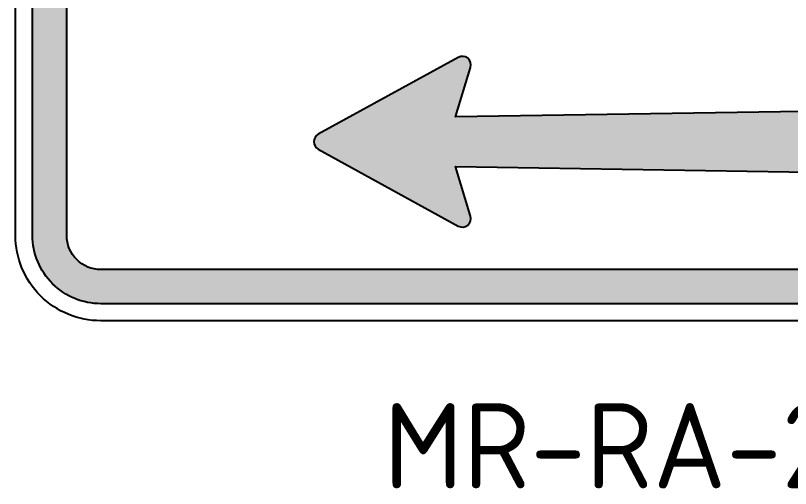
# Model space of a CAD drawing. Extents: x 163 to 313, y 104 to 223.
# Drawn here: x 163.3 to 254.1, y 103.6 to 159.1 of the extents above; entities that cross this region are included whole.
import ezdxf

# ---------------------------------------------------------------- set-up
doc = ezdxf.new("R2010")
doc.units = 0
doc.layers.add('L25', color=1, linetype='CONTINUOUS')
doc.layers.add('L35', color=3, linetype='CONTINUOUS')
doc.styles.add('ISO', font='iso3098b.shx')

msp = doc.modelspace()

# ---------------------------------------------------------------- hatches: boundary and pattern name
at = {"layer": 'L25'}
h = msp.add_hatch(color=256, dxfattribs=at)
edge = h.paths.add_edge_path(flags=16)
edge.add_line((169.276, 133.283), (169.276, 213.283))
edge.add_arc((173.276, 213.283), 4, 90, 180, ccw=False)
edge.add_line((173.276, 217.283), (303.276, 217.283))
edge.add_arc((303.276, 213.283), 4, 0, 90, ccw=False)
edge.add_line((307.276, 213.283), (307.276, 133.283))
edge.add_arc((303.276, 133.283), 4, -90, 0, ccw=False)
edge.add_line((303.276, 129.283), (173.276, 129.283))
edge.add_arc((173.276, 133.283), 4, 180, 270, ccw=False)
edge = h.paths.add_edge_path()
edge.add_line((165.276, 133.283), (165.276, 213.283))
edge.add_arc((173.276, 213.283), 8, 90, 180, ccw=False)
edge.add_line((173.276, 221.283), (303.276, 221.283))
edge.add_arc((303.276, 213.283), 8, 0, 90, ccw=False)
edge.add_line((311.276, 213.283), (311.276, 133.283))
edge.add_arc((303.276, 133.283), 8, -90, 0, ccw=False)
edge.add_line((303.276, 125.283), (173.276, 125.283))
edge.add_arc((173.276, 133.283), 8, 180, 270, ccw=False)
h = msp.add_hatch(color=256, dxfattribs=at)
edge = h.paths.add_edge_path()
edge.add_arc((199.24, 144.283), 1.001, 118.75712, 241.24288)
edge.add_line((198.758, 143.405), (215.173, 134.397))
edge.add_arc((215.655, 135.275), 1.001, 241.24288, 376.82606)
edge.add_line((216.613, 135.564), (214.854, 141.38))
edge.add_line((214.854, 141.38), (278.313, 140.379))
edge.add_line((278.313, 140.379), (278.313, 148.186))
edge.add_line((278.313, 148.186), (214.854, 147.185))
edge.add_line((214.854, 147.185), (216.613, 153.001))
edge.add_arc((215.655, 153.291), 1.001, 343.17394, 478.75712)
edge.add_line((215.173, 154.169), (198.758, 145.16))

# ---------------------------------------------------------------- linework, layer by layer
for points in [[(165.276, 133.283), (165.276, 213.283, -0.414214), (173.276, 221.283), (303.276, 221.283, -0.414214), (311.276, 213.283), (311.276, 133.283, -0.414214), (303.276, 125.283), (173.276, 125.283, -0.414214)], [(169.276, 133.283), (169.276, 213.283, -0.414214), (173.276, 217.283), (303.276, 217.283, -0.414214), (307.276, 213.283), (307.276, 133.283, -0.414214), (303.276, 129.283), (173.276, 129.283, -0.414214)], [(198.758, 145.16, 0.591904), (198.758, 143.405), (215.173, 134.397, 0.671866), (216.613, 135.564), (214.854, 141.38), (278.313, 140.379), (278.313, 148.186), (214.854, 147.185), (216.613, 153.001, 0.671866), (215.173, 154.169)]]:
    msp.add_lwpolyline(points, format="xyb", close=True, dxfattribs=at)
at = {"layer": 'L35'}
msp.add_lwpolyline([(163.276, 133.283), (163.276, 213.283, -0.414214), (173.276, 223.283), (303.276, 223.283, -0.414214), (313.276, 213.283), (313.276, 133.283, -0.414214), (303.276, 123.283), (173.276, 123.283, -0.414214)], format="xyb", close=True, dxfattribs=at)

# ---------------------------------------------------------------- texts
at = {"layer": 'L25', "insert": (206.436, 113.628), "char_height": 10, "attachment_point": 1, "style": 'ISO'}
msp.add_mtext_dynamic_manual_height_columns('MR-RA-24', width=97.40572, gutter_width=12.5, heights=[0], dxfattribs=at)

doc.saveas('drawing.dxf')
